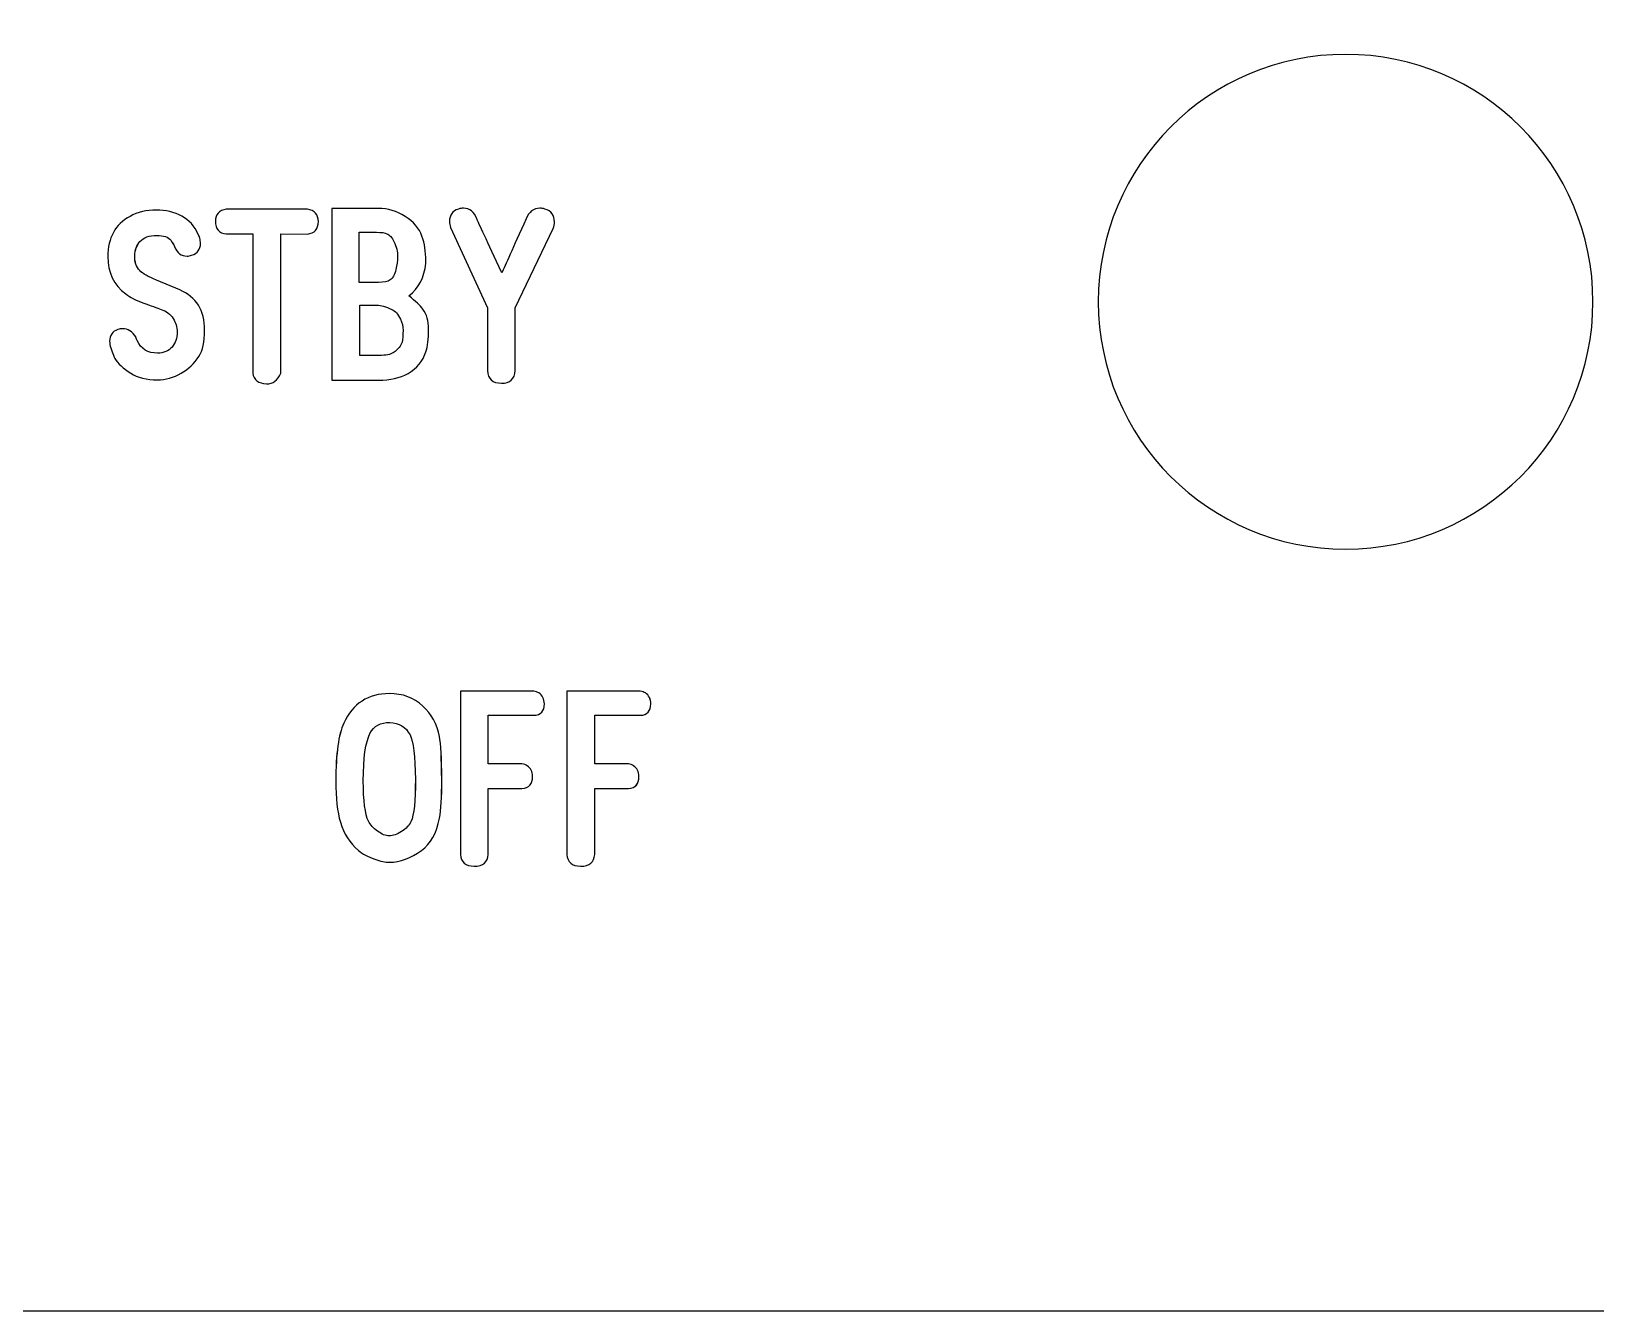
# Model space of a CAD drawing. Header units: millimetres. Extents: x -337 to -166, y 185 to 501.
# Drawn here: x -213.03 to -186.15, y 400.43 to 422.41 of the extents above; entities that cross this region are included whole.
import ezdxf

# ---------------------------------------------------------------- set-up
doc = ezdxf.new("R2010")
doc.units = ezdxf.units.MM
doc.header["$MEASUREMENT"] = 0
doc.layers.add('Layer 1', color=7, linetype='Continuous')

msp = doc.modelspace()

# ---------------------------------------------------------------- linework, layer by layer
at = {"layer": 'Layer 1', "color": 250}
msp.add_open_spline([(-311.1169, 450.5214), (-311.1169, 450.5214), (-166.2022, 448.6773), (-166.2022, 448.6773), (-166.2022, 448.6773), (-166.2022, 448.6773), (-166.2022, 441.2629), (-166.2022, 441.2629), (-166.2022, 441.2629), (-166.2022, 440.7156), (-166.6526, 440.2628), (-167.2023, 440.2628), (-167.2023, 440.2628), (-167.2023, 440.2628), (-170.6737, 440.2628), (-170.6737, 440.2628), (-170.6737, 440.2628), (-170.6737, 440.2628), (-170.6739, 440.2624), (-170.6739, 440.2624), (-170.6739, 440.2624), (-170.7003, 440.2628), (-170.7268, 440.2633), (-170.7533, 440.2633), (-170.7533, 440.2633), (-170.7533, 440.2633), (-170.7731, 440.2635), (-170.7731, 440.2635), (-170.7731, 440.2635), (-174.1442, 440.2612), (-176.8765, 437.5041), (-176.8765, 434.1087), (-176.8765, 434.1087), (-176.8765, 430.7102), (-174.139, 427.9541), (-170.7638, 427.9541), (-170.7638, 427.9541), (-170.7337, 427.9541), (-170.7038, 427.9541), (-170.6737, 427.9549), (-170.6737, 427.9549), (-170.6737, 427.9549), (-170.6737, 427.9541), (-170.6737, 427.9541), (-170.6737, 427.9541), (-170.6737, 427.9541), (-167.2022, 427.9541), (-167.2022, 427.9541), (-167.2022, 427.9541), (-166.654, 427.9541), (-166.2023, 427.4996), (-166.2023, 426.9542), (-166.2023, 426.9542), (-166.2023, 426.9542), (-166.2022, 412.3466), (-166.2022, 412.3466), (-166.2022, 412.3466), (-166.2022, 411.8011), (-166.6543, 411.3465), (-167.2023, 411.3465), (-167.2023, 411.3465), (-167.2023, 411.3465), (-170.6737, 411.3467), (-170.6737, 411.3467), (-170.6737, 411.3467), (-170.6737, 411.3467), (-170.6739, 411.3451), (-170.6739, 411.3451), (-170.6739, 411.3451), (-170.7038, 411.3459), (-170.7336, 411.3465), (-170.7638, 411.3465), (-170.7638, 411.3465), (-174.1391, 411.3467), (-176.8764, 408.59), (-176.8764, 405.1916), (-176.8764, 405.1916), (-176.8764, 405.1916), (-176.8871, 401.4329), (-176.8871, 401.4329), (-176.8871, 401.4329), (-176.8871, 400.8833), (-177.3394, 400.4335), (-177.8871, 400.4335), (-177.8871, 400.4335), (-177.8871, 400.4335), (-299.817, 400.4336), (-299.817, 400.4336), (-299.817, 400.4336), (-300.0898, 400.4336), (-300.33, 400.5321), (-300.5245, 400.7267), (-300.5245, 400.7267), (-300.719, 400.9214), (-300.817, 401.159), (-300.817, 401.4346), (-300.817, 401.4346), (-300.817, 401.4346), (-300.8018, 405.5958), (-300.8018, 405.5958), (-300.8018, 405.5958), (-300.8018, 408.9944), (-303.539, 411.7505), (-306.9143, 411.7505), (-306.9143, 411.7505), (-306.9444, 411.7505), (-306.9744, 411.7497), (-307.0041, 411.7489), (-307.0041, 411.7489), (-307.0041, 411.7489), (-307.0041, 411.7505), (-307.0041, 411.7505), (-307.0041, 411.7505), (-307.0041, 411.7505), (-310.2021, 411.7505), (-310.2021, 411.7505), (-310.2021, 411.7505), (-310.7504, 411.7505), (-311.2021, 412.1997), (-311.2021, 412.7505), (-311.2021, 412.7505), (-311.2021, 412.7505), (-311.2021, 426.9574), (-311.2021, 426.9574), (-311.2021, 426.9574), (-311.2021, 427.508), (-310.7504, 427.9572), (-310.2021, 427.9572), (-310.2021, 427.9572), (-310.2021, 427.9572), (-307.0041, 427.9573), (-307.0041, 427.9573), (-307.0041, 427.9573), (-307.0041, 427.9573), (-307.0043, 427.9593), (-307.0043, 427.9593), (-307.0043, 427.9593), (-306.9756, 427.9587), (-306.9466, 427.9574), (-306.9178, 427.9578), (-306.9178, 427.9578), (-306.9178, 427.9578), (-306.9016, 427.9579), (-306.9016, 427.9579), (-306.9016, 427.9579), (-303.5321, 427.9617), (-300.8018, 430.7181), (-300.8018, 434.1129), (-300.8018, 434.1129), (-300.8018, 437.5117), (-303.539, 440.2676), (-306.9143, 440.2676), (-306.9143, 440.2676), (-306.9444, 440.2678), (-306.9744, 440.2668), (-307.0041, 440.266), (-307.0041, 440.266), (-307.0041, 440.266), (-307.0041, 440.2678), (-307.0041, 440.2678), (-307.0041, 440.2678), (-307.0041, 440.2678), (-310.1021, 440.2678), (-310.1021, 440.2678), (-310.1021, 440.2678), (-310.6511, 440.2678), (-311.1021, 440.7169), (-311.1021, 441.2676), (-311.1021, 441.2676), (-311.1021, 441.2676), (-311.1169, 450.5214), (-311.1169, 450.5214)], degree=3, knots=[0, 0, 0, 0, 0.0227273, 0.0227273, 0.0227273, 0.0227273, 0.0454545, 0.0454545, 0.0454545, 0.0454545, 0.0681818, 0.0681818, 0.0681818, 0.0681818, 0.0909091, 0.0909091, 0.0909091, 0.0909091, 0.1136364, 0.1136364, 0.1136364, 0.1136364, 0.1363636, 0.1363636, 0.1363636, 0.1363636, 0.1590909, 0.1590909, 0.1590909, 0.1590909, 0.1818182, 0.1818182, 0.1818182, 0.1818182, 0.2045455, 0.2045455, 0.2045455, 0.2045455, 0.2272727, 0.2272727, 0.2272727, 0.2272727, 0.25, 0.25, 0.25, 0.25, 0.2727273, 0.2727273, 0.2727273, 0.2727273, 0.2954545, 0.2954545, 0.2954545, 0.2954545, 0.3181818, 0.3181818, 0.3181818, 0.3181818, 0.3409091, 0.3409091, 0.3409091, 0.3409091, 0.3636364, 0.3636364, 0.3636364, 0.3636364, 0.3863636, 0.3863636, 0.3863636, 0.3863636, 0.4090909, 0.4090909, 0.4090909, 0.4090909, 0.4318182, 0.4318182, 0.4318182, 0.4318182, 0.4545455, 0.4545455, 0.4545455, 0.4545455, 0.4772727, 0.4772727, 0.4772727, 0.4772727, 0.5, 0.5, 0.5, 0.5, 0.5227273, 0.5227273, 0.5227273, 0.5227273, 0.5454545, 0.5454545, 0.5454545, 0.5454545, 0.5681818, 0.5681818, 0.5681818, 0.5681818, 0.5909091, 0.5909091, 0.5909091, 0.5909091, 0.6136364, 0.6136364, 0.6136364, 0.6136364, 0.6363636, 0.6363636, 0.6363636, 0.6363636, 0.6590909, 0.6590909, 0.6590909, 0.6590909, 0.6818182, 0.6818182, 0.6818182, 0.6818182, 0.7045455, 0.7045455, 0.7045455, 0.7045455, 0.7272727, 0.7272727, 0.7272727, 0.7272727, 0.75, 0.75, 0.75, 0.75, 0.7727273, 0.7727273, 0.7727273, 0.7727273, 0.7954545, 0.7954545, 0.7954545, 0.7954545, 0.8181818, 0.8181818, 0.8181818, 0.8181818, 0.8409091, 0.8409091, 0.8409091, 0.8409091, 0.8636364, 0.8636364, 0.8636364, 0.8636364, 0.8863636, 0.8863636, 0.8863636, 0.8863636, 0.9090909, 0.9090909, 0.9090909, 0.9090909, 0.9318182, 0.9318182, 0.9318182, 0.9318182, 0.9545455, 0.9545455, 0.9545455, 0.9545455, 1, 1, 1, 1], dxfattribs=at)
at = {"layer": 'Layer 1', "color": 7}
for points, knots in [([(-190.4426, 422.0167), (-188.0954, 422.0167), (-186.1927, 420.1138), (-186.1927, 417.7666), (-186.1927, 417.7666), (-186.1927, 415.4194), (-188.0955, 413.5166), (-190.4427, 413.5166), (-190.4427, 413.5166), (-192.7899, 413.5166), (-194.6927, 415.4194), (-194.6927, 417.7666), (-194.6927, 417.7666), (-194.6927, 420.1138), (-192.7899, 422.0166), (-190.4426, 422.0167)], [0, 0, 0, 0, 0.2, 0.2, 0.2, 0.2, 0.4, 0.4, 0.4, 0.4, 0.6, 0.6, 0.6, 0.6, 1, 1, 1, 1]), ([(-210.1479, 416.8271), (-210.2246, 416.7077), (-210.3264, 416.6112), (-210.4534, 416.5382), (-210.4534, 416.5382), (-210.5839, 416.4628), (-210.719, 416.4247), (-210.8576, 416.4247), (-210.8576, 416.4247), (-211.0496, 416.4249), (-211.2035, 416.4627), (-211.3194, 416.5382), (-211.3194, 416.5382), (-211.45, 416.6229), (-211.5415, 416.7075), (-211.593, 416.7915), (-211.593, 416.7915), (-211.6033, 416.8107), (-211.6267, 416.8713), (-211.6629, 416.9731), (-211.6629, 416.9731), (-211.6757, 417.0101), (-211.6826, 417.0485), (-211.6826, 417.0878), (-211.6826, 417.0878), (-211.6825, 417.1897), (-211.6359, 417.2571), (-211.5427, 417.289), (-211.5427, 417.289), (-211.5138, 417.2988), (-211.4857, 417.3037), (-211.4581, 417.3037), (-211.4581, 417.3037), (-211.3673, 417.3038), (-211.2924, 417.2564), (-211.2336, 417.1614), (-211.2336, 417.1614), (-211.2335, 417.1536), (-211.2256, 417.1325), (-211.2103, 417.1006), (-211.2103, 417.1006), (-211.1422, 416.9553), (-211.025, 416.8829), (-210.86, 416.8829), (-210.86, 416.8829), (-210.7558, 416.8831), (-210.6723, 416.9185), (-210.6104, 416.989), (-210.6104, 416.989), (-210.5515, 417.0547), (-210.5221, 417.1411), (-210.5221, 417.2479), (-210.5221, 417.2479), (-210.522, 417.3314), (-210.5448, 417.4079), (-210.5901, 417.4779), (-210.5901, 417.4779), (-210.6404, 417.5534), (-210.7104, 417.6061), (-210.7987, 417.6361), (-210.7987, 417.6361), (-210.8679, 417.6625), (-210.9723, 417.6999), (-211.1115, 417.749), (-211.1115, 417.749), (-211.2299, 417.7901), (-211.328, 417.8404), (-211.4059, 417.8999), (-211.4059, 417.8999), (-211.6108, 418.0559), (-211.7132, 418.2697), (-211.7132, 418.5414), (-211.7132, 418.5414), (-211.7132, 418.8655), (-211.5863, 419.0959), (-211.3323, 419.2333), (-211.3323, 419.2333), (-211.2004, 419.3052), (-211.0496, 419.3413), (-210.8797, 419.3413), (-210.8797, 419.3413), (-210.7165, 419.3413), (-210.5705, 419.3057), (-210.4411, 419.2352), (-210.4411, 419.2352), (-210.3166, 419.1659), (-210.224, 419.0659), (-210.1645, 418.9352), (-210.1645, 418.9352), (-210.1645, 418.9352), (-210.1411, 418.8814), (-210.1411, 418.8814), (-210.1411, 418.8814), (-210.1398, 418.879), (-210.1393, 418.8763), (-210.1393, 418.8739), (-210.1393, 418.8739), (-210.1411, 418.879), (-210.1424, 418.8813), (-210.1424, 418.8813), (-210.1424, 418.8813), (-210.1423, 418.8802), (-210.1399, 418.8714), (-210.1338, 418.8561), (-210.1338, 418.8561), (-210.1252, 418.8286), (-210.1209, 418.7997), (-210.1209, 418.7696), (-210.1209, 418.7696), (-210.1209, 418.6649), (-210.1718, 418.596), (-210.2736, 418.5648), (-210.2736, 418.5648), (-210.3012, 418.5557), (-210.3276, 418.5506), (-210.3528, 418.5506), (-210.3528, 418.5506), (-210.4496, 418.5508), (-210.5227, 418.6059), (-210.5705, 418.7156), (-210.5705, 418.7156), (-210.5729, 418.7305), (-210.5932, 418.7666), (-210.6312, 418.8254), (-210.6312, 418.8254), (-210.6759, 418.8796), (-210.7558, 418.9064), (-210.8723, 418.9064), (-210.8723, 418.9064), (-211.0028, 418.9066), (-211.0992, 418.8708), (-211.1618, 418.8003), (-211.1618, 418.8003), (-211.2152, 418.7385), (-211.2452, 418.6574), (-211.2514, 418.558), (-211.2514, 418.558), (-211.2574, 418.4501), (-211.2287, 418.3642), (-211.1649, 418.301), (-211.1649, 418.301), (-211.1146, 418.2507), (-211.0195, 418.1961), (-210.8797, 418.1372), (-210.8797, 418.1372), (-210.8797, 418.1372), (-210.4785, 417.9687), (-210.4785, 417.9687), (-210.4785, 417.9687), (-210.1932, 417.8485), (-210.051, 417.6177), (-210.051, 417.2767), (-210.051, 417.2767), (-210.0509, 417.0787), (-210.0835, 416.9289), (-210.1479, 416.8271)], [0, 0, 0, 0, 0.025, 0.025, 0.025, 0.025, 0.05, 0.05, 0.05, 0.05, 0.075, 0.075, 0.075, 0.075, 0.1, 0.1, 0.1, 0.1, 0.125, 0.125, 0.125, 0.125, 0.15, 0.15, 0.15, 0.15, 0.175, 0.175, 0.175, 0.175, 0.2, 0.2, 0.2, 0.2, 0.225, 0.225, 0.225, 0.225, 0.25, 0.25, 0.25, 0.25, 0.275, 0.275, 0.275, 0.275, 0.3, 0.3, 0.3, 0.3, 0.325, 0.325, 0.325, 0.325, 0.35, 0.35, 0.35, 0.35, 0.375, 0.375, 0.375, 0.375, 0.4, 0.4, 0.4, 0.4, 0.425, 0.425, 0.425, 0.425, 0.45, 0.45, 0.45, 0.45, 0.475, 0.475, 0.475, 0.475, 0.5, 0.5, 0.5, 0.5, 0.525, 0.525, 0.525, 0.525, 0.55, 0.55, 0.55, 0.55, 0.575, 0.575, 0.575, 0.575, 0.6, 0.6, 0.6, 0.6, 0.625, 0.625, 0.625, 0.625, 0.65, 0.65, 0.65, 0.65, 0.675, 0.675, 0.675, 0.675, 0.7, 0.7, 0.7, 0.7, 0.725, 0.725, 0.725, 0.725, 0.75, 0.75, 0.75, 0.75, 0.775, 0.775, 0.775, 0.775, 0.8, 0.8, 0.8, 0.8, 0.825, 0.825, 0.825, 0.825, 0.85, 0.85, 0.85, 0.85, 0.875, 0.875, 0.875, 0.875, 0.9, 0.9, 0.9, 0.9, 0.925, 0.925, 0.925, 0.925, 0.95, 0.95, 0.95, 0.95, 1, 1, 1, 1]), ([(-210.1479, 416.8271), (-210.2246, 416.7077), (-210.3264, 416.6112), (-210.4534, 416.5382), (-210.4534, 416.5382), (-210.5839, 416.4628), (-210.719, 416.4247), (-210.8576, 416.4247), (-210.8576, 416.4247), (-211.0496, 416.4249), (-211.2035, 416.4627), (-211.3194, 416.5382), (-211.3194, 416.5382), (-211.45, 416.6229), (-211.5415, 416.7075), (-211.593, 416.7915), (-211.593, 416.7915), (-211.6033, 416.8107), (-211.6267, 416.8713), (-211.6629, 416.9731), (-211.6629, 416.9731), (-211.6757, 417.0101), (-211.6826, 417.0485), (-211.6826, 417.0878), (-211.6826, 417.0878), (-211.6826, 417.1897), (-211.6359, 417.2571), (-211.5427, 417.289), (-211.5427, 417.289), (-211.5138, 417.2988), (-211.4857, 417.3037), (-211.4581, 417.3037), (-211.4581, 417.3037), (-211.3673, 417.3038), (-211.2924, 417.2564), (-211.2336, 417.1614), (-211.2336, 417.1614), (-211.2336, 417.1614), (-211.2256, 417.1325), (-211.2103, 417.1006), (-211.2103, 417.1006), (-211.1422, 416.9553), (-211.025, 416.8829), (-210.86, 416.8829), (-210.86, 416.8829), (-210.7558, 416.8831), (-210.6723, 416.9185), (-210.6104, 416.989), (-210.6104, 416.989), (-210.5515, 417.0547), (-210.5221, 417.1411), (-210.5221, 417.2479), (-210.5221, 417.2479), (-210.5221, 417.3314), (-210.5448, 417.4079), (-210.5901, 417.4779), (-210.5901, 417.4779), (-210.6404, 417.5534), (-210.7104, 417.6061), (-210.7987, 417.6361), (-210.7987, 417.6361), (-210.8679, 417.6625), (-210.9723, 417.6999), (-211.1115, 417.749), (-211.1115, 417.749), (-211.2299, 417.7901), (-211.328, 417.8404), (-211.4059, 417.8999), (-211.4059, 417.8999), (-211.6108, 418.0559), (-211.7132, 418.2697), (-211.7132, 418.5414), (-211.7132, 418.5414), (-211.7132, 418.8655), (-211.5863, 419.0959), (-211.3323, 419.2333), (-211.3323, 419.2333), (-211.2004, 419.3052), (-211.0496, 419.3413), (-210.8797, 419.3413), (-210.8797, 419.3413), (-210.7165, 419.3413), (-210.5705, 419.3057), (-210.4411, 419.2352), (-210.4411, 419.2352), (-210.3166, 419.1659), (-210.224, 419.0659), (-210.1645, 418.9352), (-210.1645, 418.9352), (-210.1645, 418.9352), (-210.1411, 418.8814), (-210.1411, 418.8814), (-210.1411, 418.8814), (-210.1411, 418.8814), (-210.1393, 418.8739), (-210.1393, 418.8739), (-210.1393, 418.8739), (-210.1393, 418.8739), (-210.1424, 418.8813), (-210.1424, 418.8813), (-210.1424, 418.8813), (-210.1424, 418.8813), (-210.1338, 418.8561), (-210.1338, 418.8561), (-210.1338, 418.8561), (-210.1252, 418.8286), (-210.1209, 418.7997), (-210.1209, 418.7696), (-210.1209, 418.7696), (-210.1209, 418.6649), (-210.1718, 418.596), (-210.2736, 418.5648), (-210.2736, 418.5648), (-210.3012, 418.5557), (-210.3528, 418.5506), (-210.3528, 418.5506), (-210.3528, 418.5506), (-210.4496, 418.5508), (-210.5227, 418.6059), (-210.5705, 418.7156), (-210.5705, 418.7156), (-210.5705, 418.7156), (-210.5932, 418.7666), (-210.6312, 418.8254), (-210.6312, 418.8254), (-210.6759, 418.8796), (-210.7558, 418.9064), (-210.8723, 418.9064), (-210.8723, 418.9064), (-211.0028, 418.9066), (-211.0992, 418.8708), (-211.1618, 418.8003), (-211.1618, 418.8003), (-211.2152, 418.7385), (-211.2514, 418.6574), (-211.2514, 418.558), (-211.2514, 418.558), (-211.2514, 418.4501), (-211.2287, 418.3642), (-211.1649, 418.301), (-211.1649, 418.301), (-211.1146, 418.2507), (-211.0195, 418.1961), (-210.8797, 418.1372), (-210.8797, 418.1372), (-210.8797, 418.1372), (-210.4785, 417.9687), (-210.4785, 417.9687), (-210.4785, 417.9687), (-210.1932, 417.8485), (-210.051, 417.6177), (-210.051, 417.2767), (-210.051, 417.2767), (-210.051, 417.0787), (-210.0835, 416.9289), (-210.1479, 416.8271)], [0, 0, 0, 0, 0.025, 0.025, 0.025, 0.025, 0.05, 0.05, 0.05, 0.05, 0.075, 0.075, 0.075, 0.075, 0.1, 0.1, 0.1, 0.1, 0.125, 0.125, 0.125, 0.125, 0.15, 0.15, 0.15, 0.15, 0.175, 0.175, 0.175, 0.175, 0.2, 0.2, 0.2, 0.2, 0.225, 0.225, 0.225, 0.225, 0.25, 0.25, 0.25, 0.25, 0.275, 0.275, 0.275, 0.275, 0.3, 0.3, 0.3, 0.3, 0.325, 0.325, 0.325, 0.325, 0.35, 0.35, 0.35, 0.35, 0.375, 0.375, 0.375, 0.375, 0.4, 0.4, 0.4, 0.4, 0.425, 0.425, 0.425, 0.425, 0.45, 0.45, 0.45, 0.45, 0.475, 0.475, 0.475, 0.475, 0.5, 0.5, 0.5, 0.5, 0.525, 0.525, 0.525, 0.525, 0.55, 0.55, 0.55, 0.55, 0.575, 0.575, 0.575, 0.575, 0.6, 0.6, 0.6, 0.6, 0.625, 0.625, 0.625, 0.625, 0.65, 0.65, 0.65, 0.65, 0.675, 0.675, 0.675, 0.675, 0.7, 0.7, 0.7, 0.7, 0.725, 0.725, 0.725, 0.725, 0.75, 0.75, 0.75, 0.75, 0.775, 0.775, 0.775, 0.775, 0.8, 0.8, 0.8, 0.8, 0.825, 0.825, 0.825, 0.825, 0.85, 0.85, 0.85, 0.85, 0.875, 0.875, 0.875, 0.875, 0.9, 0.9, 0.9, 0.9, 0.925, 0.925, 0.925, 0.925, 0.95, 0.95, 0.95, 0.95, 1, 1, 1, 1]), ([(-208.7432, 418.9304), (-208.7432, 418.9304), (-208.7432, 416.5402), (-208.7432, 416.5402), (-208.7432, 416.5402), (-208.7934, 416.4156), (-208.8745, 416.3542), (-208.9855, 416.3566), (-208.9855, 416.3566), (-209.1283, 416.3616), (-209.2076, 416.4223), (-209.2229, 416.54), (-209.2229, 416.54), (-209.2229, 416.54), (-209.2229, 418.9304), (-209.2229, 418.9304), (-209.2229, 418.9304), (-209.2229, 418.9304), (-209.6792, 418.9304), (-209.6792, 418.9304), (-209.6792, 418.9304), (-209.8024, 418.9433), (-209.8645, 419.0174), (-209.8645, 419.1511), (-209.8645, 419.1511), (-209.8644, 419.2683), (-209.8025, 419.3364), (-209.6792, 419.3542), (-209.6792, 419.3542), (-209.6792, 419.3542), (-208.285, 419.3542), (-208.285, 419.3542), (-208.285, 419.3542), (-208.1592, 419.3389), (-208.0961, 419.2683), (-208.0961, 419.1438), (-208.0961, 419.1438), (-208.096, 419.0137), (-208.1593, 418.9426), (-208.2851, 418.9303), (-208.2851, 418.9303), (-208.2851, 418.9303), (-208.7432, 418.9304), (-208.7432, 418.9304)], [0, 0, 0, 0, 0.0833333, 0.0833333, 0.0833333, 0.0833333, 0.1666667, 0.1666667, 0.1666667, 0.1666667, 0.25, 0.25, 0.25, 0.25, 0.3333333, 0.3333333, 0.3333333, 0.3333333, 0.4166667, 0.4166667, 0.4166667, 0.4166667, 0.5, 0.5, 0.5, 0.5, 0.5833333, 0.5833333, 0.5833333, 0.5833333, 0.6666667, 0.6666667, 0.6666667, 0.6666667, 0.75, 0.75, 0.75, 0.75, 0.8333333, 0.8333333, 0.8333333, 0.8333333, 1, 1, 1, 1]), ([(-208.7432, 418.9304), (-208.7432, 418.9304), (-208.7432, 416.5402), (-208.7432, 416.5402), (-208.7432, 416.5402), (-208.7934, 416.4156), (-208.8745, 416.3542), (-208.9855, 416.3566), (-208.9855, 416.3566), (-209.1283, 416.3616), (-209.2076, 416.4223), (-209.2229, 416.54), (-209.2229, 416.54), (-209.2229, 416.54), (-209.2229, 418.9304), (-209.2229, 418.9304), (-209.2229, 418.9304), (-209.2229, 418.9304), (-209.6792, 418.9304), (-209.6792, 418.9304), (-209.6792, 418.9304), (-209.8024, 418.9433), (-209.8645, 419.0174), (-209.8645, 419.1511), (-209.8645, 419.1511), (-209.8645, 419.2683), (-209.8025, 419.3364), (-209.6792, 419.3542), (-209.6792, 419.3542), (-209.6792, 419.3542), (-208.285, 419.3542), (-208.285, 419.3542), (-208.285, 419.3542), (-208.1592, 419.3389), (-208.0961, 419.2683), (-208.0961, 419.1438), (-208.0961, 419.1438), (-208.0961, 419.0137), (-208.1593, 418.9426), (-208.2851, 418.9303), (-208.2851, 418.9303), (-208.2851, 418.9303), (-208.7432, 418.9304), (-208.7432, 418.9304)], [0, 0, 0, 0, 0.0833333, 0.0833333, 0.0833333, 0.0833333, 0.1666667, 0.1666667, 0.1666667, 0.1666667, 0.25, 0.25, 0.25, 0.25, 0.3333333, 0.3333333, 0.3333333, 0.3333333, 0.4166667, 0.4166667, 0.4166667, 0.4166667, 0.5, 0.5, 0.5, 0.5, 0.5833333, 0.5833333, 0.5833333, 0.5833333, 0.6666667, 0.6666667, 0.6666667, 0.6666667, 0.75, 0.75, 0.75, 0.75, 0.8333333, 0.8333333, 0.8333333, 0.8333333, 1, 1, 1, 1]), ([(-206.2469, 416.9045), (-206.3008, 416.7438), (-206.4033, 416.621), (-206.5542, 416.5357), (-206.5542, 416.5357), (-206.6946, 416.4566), (-206.8639, 416.4174), (-207.0626, 416.4174), (-207.0626, 416.4174), (-207.0626, 416.4174), (-207.8643, 416.4176), (-207.8643, 416.4176), (-207.8643, 416.4176), (-207.8643, 416.4176), (-207.8643, 419.3701), (-207.8643, 419.3701), (-207.8643, 419.3701), (-207.8643, 419.3701), (-207.0626, 419.3701), (-207.0626, 419.3701), (-207.0626, 419.3701), (-206.9031, 419.3701), (-206.7511, 419.3241), (-206.6057, 419.2327), (-206.6057, 419.2327), (-206.4596, 419.1407), (-206.3634, 419.0285), (-206.315, 418.8954), (-206.315, 418.8954), (-206.2707, 418.7684), (-206.2487, 418.6273), (-206.2487, 418.4715), (-206.2487, 418.4715), (-206.2487, 418.4537), (-206.2493, 418.4378), (-206.2505, 418.4249), (-206.2505, 418.4249), (-206.2732, 418.1852), (-206.3689, 417.9986), (-206.5382, 417.8661), (-206.5382, 417.8661), (-206.4228, 417.7772), (-206.3438, 417.7024), (-206.3008, 417.641), (-206.3008, 417.641), (-206.234, 417.5479), (-206.2003, 417.4337), (-206.2003, 417.3), (-206.2003, 417.3), (-206.2003, 417.1272), (-206.2156, 416.9952), (-206.2469, 416.9045)], [0, 0, 0, 0, 0.0714286, 0.0714286, 0.0714286, 0.0714286, 0.1428571, 0.1428571, 0.1428571, 0.1428571, 0.2142857, 0.2142857, 0.2142857, 0.2142857, 0.2857143, 0.2857143, 0.2857143, 0.2857143, 0.3571429, 0.3571429, 0.3571429, 0.3571429, 0.4285714, 0.4285714, 0.4285714, 0.4285714, 0.5, 0.5, 0.5, 0.5, 0.5714286, 0.5714286, 0.5714286, 0.5714286, 0.6428571, 0.6428571, 0.6428571, 0.6428571, 0.7142857, 0.7142857, 0.7142857, 0.7142857, 0.7857143, 0.7857143, 0.7857143, 0.7857143, 0.8571429, 0.8571429, 0.8571429, 0.8571429, 1, 1, 1, 1]), ([(-206.2469, 416.9045), (-206.3008, 416.7438), (-206.4033, 416.621), (-206.5542, 416.5357), (-206.5542, 416.5357), (-206.6946, 416.4566), (-206.8639, 416.4174), (-207.0626, 416.4174), (-207.0626, 416.4174), (-207.0626, 416.4174), (-207.8643, 416.4176), (-207.8643, 416.4176), (-207.8643, 416.4176), (-207.8643, 416.4176), (-207.8643, 419.3701), (-207.8643, 419.3701), (-207.8643, 419.3701), (-207.8643, 419.3701), (-207.0626, 419.3701), (-207.0626, 419.3701), (-207.0626, 419.3701), (-206.9031, 419.3701), (-206.7511, 419.3241), (-206.6057, 419.2327), (-206.6057, 419.2327), (-206.4596, 419.1407), (-206.3634, 419.0285), (-206.315, 418.8954), (-206.315, 418.8954), (-206.2707, 418.7684), (-206.2487, 418.6273), (-206.2487, 418.4715), (-206.2487, 418.4715), (-206.2487, 418.4715), (-206.2505, 418.4249), (-206.2505, 418.4249), (-206.2505, 418.4249), (-206.2732, 418.1852), (-206.3689, 417.9986), (-206.5382, 417.8661), (-206.5382, 417.8661), (-206.4228, 417.7772), (-206.3438, 417.7024), (-206.3008, 417.641), (-206.3008, 417.641), (-206.234, 417.5479), (-206.2003, 417.4337), (-206.2003, 417.3), (-206.2003, 417.3), (-206.2003, 417.1272), (-206.2156, 416.9952), (-206.2469, 416.9045)], [0, 0, 0, 0, 0.0714286, 0.0714286, 0.0714286, 0.0714286, 0.1428571, 0.1428571, 0.1428571, 0.1428571, 0.2142857, 0.2142857, 0.2142857, 0.2142857, 0.2857143, 0.2857143, 0.2857143, 0.2857143, 0.3571429, 0.3571429, 0.3571429, 0.3571429, 0.4285714, 0.4285714, 0.4285714, 0.4285714, 0.5, 0.5, 0.5, 0.5, 0.5714286, 0.5714286, 0.5714286, 0.5714286, 0.6428571, 0.6428571, 0.6428571, 0.6428571, 0.7142857, 0.7142857, 0.7142857, 0.7142857, 0.7857143, 0.7857143, 0.7857143, 0.7857143, 0.8571429, 0.8571429, 0.8571429, 0.8571429, 1, 1, 1, 1]), ([(-204.7116, 417.6631), (-204.7116, 417.6631), (-204.7116, 416.586), (-204.7116, 416.586), (-204.7116, 416.586), (-204.7239, 416.4402), (-204.8024, 416.3671), (-204.949, 416.3671), (-204.949, 416.3671), (-205.101, 416.3683), (-205.1814, 416.4413), (-205.1913, 416.586), (-205.1913, 416.586), (-205.1913, 416.586), (-205.1912, 417.6631), (-205.1912, 417.6631), (-205.1912, 417.6631), (-205.1912, 417.6631), (-205.826, 419.0433), (-205.826, 419.0433), (-205.826, 419.0433), (-205.8364, 419.0764), (-205.842, 419.1107), (-205.842, 419.1456), (-205.842, 419.1456), (-205.842, 419.2562), (-205.7911, 419.3272), (-205.6893, 419.3597), (-205.6893, 419.3597), (-205.6585, 419.3689), (-205.6292, 419.3738), (-205.6016, 419.3738), (-205.6016, 419.3738), (-205.4948, 419.3739), (-205.4188, 419.3118), (-205.3734, 419.1885), (-205.3734, 419.1885), (-205.3433, 419.1213), (-205.1998, 418.8126), (-204.9428, 418.2611), (-204.9428, 418.2611), (-204.8889, 418.3827), (-204.7502, 418.6911), (-204.5264, 419.1885), (-204.5264, 419.1885), (-204.4772, 419.312), (-204.3988, 419.3738), (-204.2908, 419.3738), (-204.2908, 419.3738), (-204.2631, 419.3739), (-204.2338, 419.3689), (-204.2031, 419.3597), (-204.2031, 419.3597), (-204.0938, 419.3261), (-204.0394, 419.2523), (-204.0394, 419.1383), (-204.0394, 419.1383), (-204.0394, 419.099), (-204.0461, 419.0604), (-204.0596, 419.0229), (-204.0596, 419.0229), (-204.0596, 419.0229), (-204.7116, 417.6631), (-204.7116, 417.6631)], [0, 0, 0, 0, 0.0588235, 0.0588235, 0.0588235, 0.0588235, 0.1176471, 0.1176471, 0.1176471, 0.1176471, 0.1764706, 0.1764706, 0.1764706, 0.1764706, 0.2352941, 0.2352941, 0.2352941, 0.2352941, 0.2941176, 0.2941176, 0.2941176, 0.2941176, 0.3529412, 0.3529412, 0.3529412, 0.3529412, 0.4117647, 0.4117647, 0.4117647, 0.4117647, 0.4705882, 0.4705882, 0.4705882, 0.4705882, 0.5294118, 0.5294118, 0.5294118, 0.5294118, 0.5882353, 0.5882353, 0.5882353, 0.5882353, 0.6470588, 0.6470588, 0.6470588, 0.6470588, 0.7058824, 0.7058824, 0.7058824, 0.7058824, 0.7647059, 0.7647059, 0.7647059, 0.7647059, 0.8235294, 0.8235294, 0.8235294, 0.8235294, 0.8823529, 0.8823529, 0.8823529, 0.8823529, 1, 1, 1, 1]), ([(-204.7116, 417.6631), (-204.7116, 417.6631), (-204.7116, 416.586), (-204.7116, 416.586), (-204.7116, 416.586), (-204.7239, 416.4402), (-204.8024, 416.3671), (-204.949, 416.3671), (-204.949, 416.3671), (-205.101, 416.3683), (-205.1814, 416.4413), (-205.1913, 416.586), (-205.1913, 416.586), (-205.1913, 416.586), (-205.1912, 417.6631), (-205.1912, 417.6631), (-205.1912, 417.6631), (-205.1912, 417.6631), (-205.826, 419.0433), (-205.826, 419.0433), (-205.826, 419.0433), (-205.8364, 419.0764), (-205.842, 419.1107), (-205.842, 419.1456), (-205.842, 419.1456), (-205.842, 419.2562), (-205.7911, 419.3272), (-205.6893, 419.3597), (-205.6893, 419.3597), (-205.6585, 419.3689), (-205.6292, 419.3738), (-205.6016, 419.3738), (-205.6016, 419.3738), (-205.4948, 419.3739), (-205.4188, 419.3118), (-205.3734, 419.1885), (-205.3734, 419.1885), (-205.3433, 419.1213), (-205.1998, 418.8126), (-204.9428, 418.2611), (-204.9428, 418.2611), (-204.8889, 418.3827), (-204.7502, 418.6911), (-204.5264, 419.1885), (-204.5264, 419.1885), (-204.4772, 419.312), (-204.3988, 419.3738), (-204.2908, 419.3738), (-204.2908, 419.3738), (-204.2631, 419.3739), (-204.2338, 419.3689), (-204.2031, 419.3597), (-204.2031, 419.3597), (-204.0938, 419.3261), (-204.0394, 419.2523), (-204.0394, 419.1383), (-204.0394, 419.1383), (-204.0394, 419.099), (-204.0461, 419.0604), (-204.0596, 419.0229), (-204.0596, 419.0229), (-204.0596, 419.0229), (-204.7116, 417.6631), (-204.7116, 417.6631)], [0, 0, 0, 0, 0.0588235, 0.0588235, 0.0588235, 0.0588235, 0.1176471, 0.1176471, 0.1176471, 0.1176471, 0.1764706, 0.1764706, 0.1764706, 0.1764706, 0.2352941, 0.2352941, 0.2352941, 0.2352941, 0.2941176, 0.2941176, 0.2941176, 0.2941176, 0.3529412, 0.3529412, 0.3529412, 0.3529412, 0.4117647, 0.4117647, 0.4117647, 0.4117647, 0.4705882, 0.4705882, 0.4705882, 0.4705882, 0.5294118, 0.5294118, 0.5294118, 0.5294118, 0.5882353, 0.5882353, 0.5882353, 0.5882353, 0.6470588, 0.6470588, 0.6470588, 0.6470588, 0.7058824, 0.7058824, 0.7058824, 0.7058824, 0.7647059, 0.7647059, 0.7647059, 0.7647059, 0.8235294, 0.8235294, 0.8235294, 0.8235294, 0.8823529, 0.8823529, 0.8823529, 0.8823529, 1, 1, 1, 1]), ([(-206.7971, 418.8004), (-206.8289, 418.869), (-206.8694, 418.9138), (-206.9173, 418.9352), (-206.9173, 418.9352), (-206.954, 418.9518), (-207.0142, 418.9604), (-207.097, 418.9604), (-207.097, 418.9604), (-207.097, 418.9604), (-207.3968, 418.9605), (-207.3968, 418.9605), (-207.3968, 418.9605), (-207.3968, 418.9605), (-207.3968, 418.0981), (-207.3968, 418.0981), (-207.3968, 418.0981), (-207.3968, 418.0981), (-207.0645, 418.0981), (-207.0645, 418.0981), (-207.0645, 418.0981), (-206.9675, 418.0981), (-206.8989, 418.1121), (-206.859, 418.1409), (-206.859, 418.1409), (-206.8185, 418.1698), (-206.7866, 418.2299), (-206.7627, 418.3206), (-206.7627, 418.3206), (-206.7437, 418.3936), (-206.7339, 418.4666), (-206.7339, 418.5402), (-206.7339, 418.5402), (-206.7339, 418.6262), (-206.7547, 418.7132), (-206.7971, 418.8004)], [0, 0, 0, 0, 0.1, 0.1, 0.1, 0.1, 0.2, 0.2, 0.2, 0.2, 0.3, 0.3, 0.3, 0.3, 0.4, 0.4, 0.4, 0.4, 0.5, 0.5, 0.5, 0.5, 0.6, 0.6, 0.6, 0.6, 0.7, 0.7, 0.7, 0.7, 0.8, 0.8, 0.8, 0.8, 1, 1, 1, 1]), ([(-206.7971, 418.8004), (-206.8289, 418.869), (-206.8694, 418.9138), (-206.9173, 418.9352), (-206.9173, 418.9352), (-206.954, 418.9518), (-207.0142, 418.9604), (-207.097, 418.9604), (-207.097, 418.9604), (-207.097, 418.9604), (-207.3968, 418.9605), (-207.3968, 418.9605), (-207.3968, 418.9605), (-207.3968, 418.9605), (-207.3968, 418.0981), (-207.3968, 418.0981), (-207.3968, 418.0981), (-207.3968, 418.0981), (-207.0645, 418.0981), (-207.0645, 418.0981), (-207.0645, 418.0981), (-206.9675, 418.0981), (-206.8989, 418.1121), (-206.859, 418.1409), (-206.859, 418.1409), (-206.8185, 418.1698), (-206.7866, 418.2299), (-206.7627, 418.3206), (-206.7627, 418.3206), (-206.7437, 418.3936), (-206.7339, 418.4666), (-206.7339, 418.5402), (-206.7339, 418.5402), (-206.7339, 418.6262), (-206.7547, 418.7132), (-206.7971, 418.8004)], [0, 0, 0, 0, 0.1, 0.1, 0.1, 0.1, 0.2, 0.2, 0.2, 0.2, 0.3, 0.3, 0.3, 0.3, 0.4, 0.4, 0.4, 0.4, 0.5, 0.5, 0.5, 0.5, 0.6, 0.6, 0.6, 0.6, 0.7, 0.7, 0.7, 0.7, 0.8, 0.8, 0.8, 0.8, 1, 1, 1, 1]), ([(-206.6836, 417.4669), (-206.7246, 417.5534), (-206.7744, 417.6091), (-206.8326, 417.6343), (-206.8326, 417.6343), (-206.9405, 417.6834), (-207.0246, 417.7079), (-207.0847, 417.7079), (-207.0847, 417.7079), (-207.0847, 417.7079), (-207.3846, 417.708), (-207.3846, 417.708), (-207.3846, 417.708), (-207.3846, 417.708), (-207.3846, 416.845), (-207.3846, 416.845), (-207.3846, 416.845), (-207.3846, 416.845), (-207.0522, 416.845), (-207.0522, 416.845), (-207.0522, 416.845), (-206.9351, 416.845), (-206.8535, 416.8602), (-206.8075, 416.8915), (-206.8075, 416.8915), (-206.7252, 416.948), (-206.6756, 417.008), (-206.6584, 417.0712), (-206.6584, 417.0712), (-206.6467, 417.1184), (-206.6406, 417.1865), (-206.6406, 417.2767), (-206.6406, 417.2767), (-206.6406, 417.3437), (-206.6548, 417.4073), (-206.6836, 417.4669)], [0, 0, 0, 0, 0.1, 0.1, 0.1, 0.1, 0.2, 0.2, 0.2, 0.2, 0.3, 0.3, 0.3, 0.3, 0.4, 0.4, 0.4, 0.4, 0.5, 0.5, 0.5, 0.5, 0.6, 0.6, 0.6, 0.6, 0.7, 0.7, 0.7, 0.7, 0.8, 0.8, 0.8, 0.8, 1, 1, 1, 1]), ([(-206.6836, 417.4669), (-206.7246, 417.5534), (-206.7744, 417.6091), (-206.8326, 417.6343), (-206.8326, 417.6343), (-206.9405, 417.6834), (-207.0246, 417.7079), (-207.0847, 417.7079), (-207.0847, 417.7079), (-207.0847, 417.7079), (-207.3846, 417.708), (-207.3846, 417.708), (-207.3846, 417.708), (-207.3846, 417.708), (-207.3846, 416.845), (-207.3846, 416.845), (-207.3846, 416.845), (-207.3846, 416.845), (-207.0522, 416.845), (-207.0522, 416.845), (-207.0522, 416.845), (-206.9351, 416.845), (-206.8535, 416.8602), (-206.8075, 416.8915), (-206.8075, 416.8915), (-206.7252, 416.948), (-206.6756, 417.008), (-206.6584, 417.0712), (-206.6584, 417.0712), (-206.6467, 417.1184), (-206.6406, 417.1865), (-206.6406, 417.2767), (-206.6406, 417.2767), (-206.6406, 417.3437), (-206.6548, 417.4073), (-206.6836, 417.4669)], [0, 0, 0, 0, 0.1, 0.1, 0.1, 0.1, 0.2, 0.2, 0.2, 0.2, 0.3, 0.3, 0.3, 0.3, 0.4, 0.4, 0.4, 0.4, 0.5, 0.5, 0.5, 0.5, 0.6, 0.6, 0.6, 0.6, 0.7, 0.7, 0.7, 0.7, 0.8, 0.8, 0.8, 0.8, 1, 1, 1, 1]), ([(-205.1759, 410.6629), (-205.1759, 410.6629), (-205.1759, 409.8274), (-205.1759, 409.8274), (-205.1759, 409.8274), (-205.1759, 409.8274), (-204.597, 409.8274), (-204.597, 409.8274), (-204.597, 409.8274), (-204.5626, 409.8213), (-204.5326, 409.8108), (-204.5074, 409.7949), (-204.5074, 409.7949), (-204.4473, 409.757), (-204.4166, 409.6955), (-204.416, 409.6121), (-204.416, 409.6121), (-204.4147, 409.4804), (-204.4749, 409.4109), (-204.597, 409.4036), (-204.597, 409.4036), (-204.597, 409.4036), (-205.1759, 409.4038), (-205.1759, 409.4038), (-205.1759, 409.4038), (-205.1759, 409.4038), (-205.1759, 408.2715), (-205.1759, 408.2715), (-205.1759, 408.2715), (-205.1846, 408.1358), (-205.2655, 408.0689), (-205.4201, 408.0701), (-205.4201, 408.0701), (-205.5667, 408.0715), (-205.6446, 408.1382), (-205.6556, 408.2713), (-205.6556, 408.2713), (-205.6556, 408.2713), (-205.6556, 411.0744), (-205.6556, 411.0744), (-205.6556, 411.0744), (-205.6556, 411.0744), (-204.3939, 411.0744), (-204.3939, 411.0744), (-204.3939, 411.0744), (-204.3596, 411.0709), (-204.3295, 411.0615), (-204.3044, 411.0455), (-204.3044, 411.0455), (-204.2443, 411.0076), (-204.2136, 410.9449), (-204.2124, 410.8585), (-204.2124, 410.8585), (-204.2123, 410.7315), (-204.2731, 410.6665), (-204.3939, 410.6628), (-204.3939, 410.6628), (-204.3939, 410.6628), (-205.1759, 410.6629), (-205.1759, 410.6629)], [0, 0, 0, 0, 0.0625, 0.0625, 0.0625, 0.0625, 0.125, 0.125, 0.125, 0.125, 0.1875, 0.1875, 0.1875, 0.1875, 0.25, 0.25, 0.25, 0.25, 0.3125, 0.3125, 0.3125, 0.3125, 0.375, 0.375, 0.375, 0.375, 0.4375, 0.4375, 0.4375, 0.4375, 0.5, 0.5, 0.5, 0.5, 0.5625, 0.5625, 0.5625, 0.5625, 0.625, 0.625, 0.625, 0.625, 0.6875, 0.6875, 0.6875, 0.6875, 0.75, 0.75, 0.75, 0.75, 0.8125, 0.8125, 0.8125, 0.8125, 0.875, 0.875, 0.875, 0.875, 1, 1, 1, 1]), ([(-205.1759, 410.6629), (-205.1759, 410.6629), (-205.1759, 409.8274), (-205.1759, 409.8274), (-205.1759, 409.8274), (-205.1759, 409.8274), (-204.597, 409.8274), (-204.597, 409.8274), (-204.597, 409.8274), (-204.5626, 409.8213), (-204.5326, 409.8108), (-204.5074, 409.7949), (-204.5074, 409.7949), (-204.4473, 409.757), (-204.416, 409.6955), (-204.416, 409.6121), (-204.416, 409.6121), (-204.416, 409.4804), (-204.4749, 409.4109), (-204.597, 409.4036), (-204.597, 409.4036), (-204.597, 409.4036), (-205.1759, 409.4038), (-205.1759, 409.4038), (-205.1759, 409.4038), (-205.1759, 409.4038), (-205.1759, 408.2715), (-205.1759, 408.2715), (-205.1759, 408.2715), (-205.1846, 408.1358), (-205.2655, 408.0689), (-205.4201, 408.0701), (-205.4201, 408.0701), (-205.5667, 408.0715), (-205.6446, 408.1382), (-205.6556, 408.2713), (-205.6556, 408.2713), (-205.6556, 408.2713), (-205.6556, 411.0744), (-205.6556, 411.0744), (-205.6556, 411.0744), (-205.6556, 411.0744), (-204.3939, 411.0744), (-204.3939, 411.0744), (-204.3939, 411.0744), (-204.3596, 411.0709), (-204.3295, 411.0615), (-204.3044, 411.0455), (-204.3044, 411.0455), (-204.2443, 411.0076), (-204.2124, 410.9449), (-204.2124, 410.8585), (-204.2124, 410.8585), (-204.2124, 410.7315), (-204.2731, 410.6665), (-204.3939, 410.6628), (-204.3939, 410.6628), (-204.3939, 410.6628), (-205.1759, 410.6629), (-205.1759, 410.6629)], [0, 0, 0, 0, 0.0625, 0.0625, 0.0625, 0.0625, 0.125, 0.125, 0.125, 0.125, 0.1875, 0.1875, 0.1875, 0.1875, 0.25, 0.25, 0.25, 0.25, 0.3125, 0.3125, 0.3125, 0.3125, 0.375, 0.375, 0.375, 0.375, 0.4375, 0.4375, 0.4375, 0.4375, 0.5, 0.5, 0.5, 0.5, 0.5625, 0.5625, 0.5625, 0.5625, 0.625, 0.625, 0.625, 0.625, 0.6875, 0.6875, 0.6875, 0.6875, 0.75, 0.75, 0.75, 0.75, 0.8125, 0.8125, 0.8125, 0.8125, 0.875, 0.875, 0.875, 0.875, 1, 1, 1, 1]), ([(-203.3468, 410.6629), (-203.3468, 410.6629), (-203.3468, 409.8274), (-203.3468, 409.8274), (-203.3468, 409.8274), (-203.3468, 409.8274), (-202.7679, 409.8274), (-202.7679, 409.8274), (-202.7679, 409.8274), (-202.7335, 409.8213), (-202.7035, 409.8108), (-202.6783, 409.7949), (-202.6783, 409.7949), (-202.6182, 409.757), (-202.5875, 409.6955), (-202.5869, 409.6121), (-202.5869, 409.6121), (-202.5856, 409.4804), (-202.6458, 409.4109), (-202.7679, 409.4036), (-202.7679, 409.4036), (-202.7679, 409.4036), (-203.3468, 409.4038), (-203.3468, 409.4038), (-203.3468, 409.4038), (-203.3468, 409.4038), (-203.3468, 408.2715), (-203.3468, 408.2715), (-203.3468, 408.2715), (-203.3555, 408.1358), (-203.4364, 408.0689), (-203.591, 408.0701), (-203.591, 408.0701), (-203.7376, 408.0715), (-203.8155, 408.1382), (-203.8265, 408.2713), (-203.8265, 408.2713), (-203.8265, 408.2713), (-203.8265, 411.0744), (-203.8265, 411.0744), (-203.8265, 411.0744), (-203.8265, 411.0744), (-202.5648, 411.0744), (-202.5648, 411.0744), (-202.5648, 411.0744), (-202.5305, 411.0709), (-202.5004, 411.0615), (-202.4753, 411.0455), (-202.4753, 411.0455), (-202.4152, 411.0076), (-202.3845, 410.9449), (-202.3833, 410.8585), (-202.3833, 410.8585), (-202.3832, 410.7315), (-202.444, 410.6665), (-202.5648, 410.6628), (-202.5648, 410.6628), (-202.5648, 410.6628), (-203.3468, 410.6629), (-203.3468, 410.6629)], [0, 0, 0, 0, 0.0625, 0.0625, 0.0625, 0.0625, 0.125, 0.125, 0.125, 0.125, 0.1875, 0.1875, 0.1875, 0.1875, 0.25, 0.25, 0.25, 0.25, 0.3125, 0.3125, 0.3125, 0.3125, 0.375, 0.375, 0.375, 0.375, 0.4375, 0.4375, 0.4375, 0.4375, 0.5, 0.5, 0.5, 0.5, 0.5625, 0.5625, 0.5625, 0.5625, 0.625, 0.625, 0.625, 0.625, 0.6875, 0.6875, 0.6875, 0.6875, 0.75, 0.75, 0.75, 0.75, 0.8125, 0.8125, 0.8125, 0.8125, 0.875, 0.875, 0.875, 0.875, 1, 1, 1, 1]), ([(-203.3468, 410.6629), (-203.3468, 410.6629), (-203.3468, 409.8274), (-203.3468, 409.8274), (-203.3468, 409.8274), (-203.3468, 409.8274), (-202.7679, 409.8274), (-202.7679, 409.8274), (-202.7679, 409.8274), (-202.7335, 409.8213), (-202.7035, 409.8108), (-202.6783, 409.7949), (-202.6783, 409.7949), (-202.6182, 409.757), (-202.5869, 409.6955), (-202.5869, 409.6121), (-202.5869, 409.6121), (-202.5869, 409.4804), (-202.6458, 409.4109), (-202.7679, 409.4036), (-202.7679, 409.4036), (-202.7679, 409.4036), (-203.3468, 409.4038), (-203.3468, 409.4038), (-203.3468, 409.4038), (-203.3468, 409.4038), (-203.3468, 408.2715), (-203.3468, 408.2715), (-203.3468, 408.2715), (-203.3555, 408.1358), (-203.4364, 408.0689), (-203.591, 408.0701), (-203.591, 408.0701), (-203.7376, 408.0715), (-203.8155, 408.1382), (-203.8265, 408.2713), (-203.8265, 408.2713), (-203.8265, 408.2713), (-203.8265, 411.0744), (-203.8265, 411.0744), (-203.8265, 411.0744), (-203.8265, 411.0744), (-202.5648, 411.0744), (-202.5648, 411.0744), (-202.5648, 411.0744), (-202.5305, 411.0709), (-202.5004, 411.0615), (-202.4753, 411.0455), (-202.4753, 411.0455), (-202.4152, 411.0076), (-202.3833, 410.9449), (-202.3833, 410.8585), (-202.3833, 410.8585), (-202.3833, 410.7315), (-202.444, 410.6665), (-202.5648, 410.6628), (-202.5648, 410.6628), (-202.5648, 410.6628), (-203.3468, 410.6629), (-203.3468, 410.6629)], [0, 0, 0, 0, 0.0625, 0.0625, 0.0625, 0.0625, 0.125, 0.125, 0.125, 0.125, 0.1875, 0.1875, 0.1875, 0.1875, 0.25, 0.25, 0.25, 0.25, 0.3125, 0.3125, 0.3125, 0.3125, 0.375, 0.375, 0.375, 0.375, 0.4375, 0.4375, 0.4375, 0.4375, 0.5, 0.5, 0.5, 0.5, 0.5625, 0.5625, 0.5625, 0.5625, 0.625, 0.625, 0.625, 0.625, 0.6875, 0.6875, 0.6875, 0.6875, 0.75, 0.75, 0.75, 0.75, 0.8125, 0.8125, 0.8125, 0.8125, 0.875, 0.875, 0.875, 0.875, 1, 1, 1, 1]), ([(-206.321, 408.3413), (-206.5075, 408.2058), (-206.6922, 408.1382), (-206.8744, 408.1382), (-206.8744, 408.1382), (-206.9461, 408.1383), (-207.0296, 408.1547), (-207.124, 408.1885), (-207.124, 408.1885), (-207.2466, 408.2316), (-207.3412, 408.2823), (-207.408, 408.3412), (-207.408, 408.3412), (-207.5552, 408.4683), (-207.6583, 408.6301), (-207.7171, 408.8264), (-207.7171, 408.8264), (-207.7711, 409.0025), (-207.7975, 409.2386), (-207.7963, 409.5348), (-207.7963, 409.5348), (-207.7937, 410.0054), (-207.7484, 410.3353), (-207.6595, 410.5248), (-207.6595, 410.5248), (-207.5018, 410.8653), (-207.2406, 411.0351), (-206.8762, 411.0351), (-206.8762, 411.0351), (-206.6473, 411.0351), (-206.4554, 410.964), (-206.3009, 410.821), (-206.3009, 410.821), (-206.1523, 410.6849), (-206.0574, 410.5095), (-206.0157, 410.2966), (-206.0157, 410.2966), (-205.9916, 410.1733), (-205.9782, 409.9261), (-205.9758, 409.5563), (-205.9758, 409.5563), (-205.9733, 409.2563), (-205.9862, 409.0361), (-206.0138, 408.8945), (-206.0138, 408.8945), (-206.0617, 408.6394), (-206.1641, 408.4553), (-206.321, 408.3413)], [0, 0, 0, 0, 0.0769231, 0.0769231, 0.0769231, 0.0769231, 0.1538462, 0.1538462, 0.1538462, 0.1538462, 0.2307692, 0.2307692, 0.2307692, 0.2307692, 0.3076923, 0.3076923, 0.3076923, 0.3076923, 0.3846154, 0.3846154, 0.3846154, 0.3846154, 0.4615385, 0.4615385, 0.4615385, 0.4615385, 0.5384615, 0.5384615, 0.5384615, 0.5384615, 0.6153846, 0.6153846, 0.6153846, 0.6153846, 0.6923077, 0.6923077, 0.6923077, 0.6923077, 0.7692308, 0.7692308, 0.7692308, 0.7692308, 0.8461538, 0.8461538, 0.8461538, 0.8461538, 1, 1, 1, 1]), ([(-206.321, 408.3413), (-206.5075, 408.2058), (-206.6922, 408.1382), (-206.8744, 408.1382), (-206.8744, 408.1382), (-206.9461, 408.1383), (-207.0296, 408.1547), (-207.124, 408.1885), (-207.124, 408.1885), (-207.2466, 408.2316), (-207.3412, 408.2823), (-207.408, 408.3412), (-207.408, 408.3412), (-207.5552, 408.4683), (-207.6583, 408.6301), (-207.7171, 408.8264), (-207.7171, 408.8264), (-207.7711, 409.0025), (-207.7963, 409.2386), (-207.7963, 409.5348), (-207.7963, 409.5348), (-207.7963, 410.0054), (-207.7484, 410.3353), (-207.6595, 410.5248), (-207.6595, 410.5248), (-207.5018, 410.8653), (-207.2406, 411.0351), (-206.8762, 411.0351), (-206.8762, 411.0351), (-206.6473, 411.0351), (-206.4554, 410.964), (-206.3009, 410.821), (-206.3009, 410.821), (-206.1523, 410.6849), (-206.0574, 410.5095), (-206.0157, 410.2966), (-206.0157, 410.2966), (-205.9916, 410.1733), (-205.9758, 409.9261), (-205.9758, 409.5563), (-205.9758, 409.5563), (-205.9758, 409.2563), (-205.9862, 409.0361), (-206.0138, 408.8945), (-206.0138, 408.8945), (-206.0617, 408.6394), (-206.1641, 408.4553), (-206.321, 408.3413)], [0, 0, 0, 0, 0.0769231, 0.0769231, 0.0769231, 0.0769231, 0.1538462, 0.1538462, 0.1538462, 0.1538462, 0.2307692, 0.2307692, 0.2307692, 0.2307692, 0.3076923, 0.3076923, 0.3076923, 0.3076923, 0.3846154, 0.3846154, 0.3846154, 0.3846154, 0.4615385, 0.4615385, 0.4615385, 0.4615385, 0.5384615, 0.5384615, 0.5384615, 0.5384615, 0.6153846, 0.6153846, 0.6153846, 0.6153846, 0.6923077, 0.6923077, 0.6923077, 0.6923077, 0.7692308, 0.7692308, 0.7692308, 0.7692308, 0.8461538, 0.8461538, 0.8461538, 0.8461538, 1, 1, 1, 1]), ([(-206.5204, 410.3249), (-206.5935, 410.4628), (-206.7088, 410.534), (-206.867, 410.5389), (-206.867, 410.5389), (-207.0276, 410.5438), (-207.1418, 410.48), (-207.2099, 410.3481), (-207.2099, 410.3481), (-207.2852, 410.2009), (-207.3234, 409.9298), (-207.3234, 409.5342), (-207.3234, 409.5342), (-207.3233, 409.1938), (-207.2933, 408.9625), (-207.2338, 408.8405), (-207.2338, 408.8405), (-207.2025, 408.7799), (-207.1504, 408.7227), (-207.078, 408.67), (-207.078, 408.67), (-207.0055, 408.6174), (-206.9388, 408.5908), (-206.8781, 408.5908), (-206.8781, 408.5908), (-206.8129, 408.591), (-206.7425, 408.6154), (-206.6658, 408.6644), (-206.6658, 408.6644), (-206.5892, 408.7136), (-206.5358, 408.7699), (-206.5057, 408.8337), (-206.5057, 408.8337), (-206.4499, 408.9521), (-206.4242, 409.1932), (-206.4291, 409.5575), (-206.4291, 409.5575), (-206.4333, 409.9618), (-206.464, 410.2175), (-206.5204, 410.3249)], [0, 0, 0, 0, 0.0909091, 0.0909091, 0.0909091, 0.0909091, 0.1818182, 0.1818182, 0.1818182, 0.1818182, 0.2727273, 0.2727273, 0.2727273, 0.2727273, 0.3636364, 0.3636364, 0.3636364, 0.3636364, 0.4545455, 0.4545455, 0.4545455, 0.4545455, 0.5454545, 0.5454545, 0.5454545, 0.5454545, 0.6363636, 0.6363636, 0.6363636, 0.6363636, 0.7272727, 0.7272727, 0.7272727, 0.7272727, 0.8181818, 0.8181818, 0.8181818, 0.8181818, 1, 1, 1, 1]), ([(-206.5204, 410.3249), (-206.5935, 410.4628), (-206.7088, 410.534), (-206.867, 410.5389), (-206.867, 410.5389), (-207.0276, 410.5438), (-207.1418, 410.48), (-207.2099, 410.3481), (-207.2099, 410.3481), (-207.2852, 410.2009), (-207.3234, 409.9298), (-207.3234, 409.5342), (-207.3234, 409.5342), (-207.3234, 409.1938), (-207.2933, 408.9625), (-207.2338, 408.8405), (-207.2338, 408.8405), (-207.2025, 408.7799), (-207.1504, 408.7227), (-207.078, 408.67), (-207.078, 408.67), (-207.0055, 408.6174), (-206.9388, 408.5908), (-206.8781, 408.5908), (-206.8781, 408.5908), (-206.8129, 408.591), (-206.7425, 408.6154), (-206.6658, 408.6644), (-206.6658, 408.6644), (-206.5892, 408.7136), (-206.5358, 408.7699), (-206.5057, 408.8337), (-206.5057, 408.8337), (-206.4499, 408.9521), (-206.4291, 409.1932), (-206.4291, 409.5575), (-206.4291, 409.5575), (-206.4291, 409.9618), (-206.464, 410.2175), (-206.5204, 410.3249)], [0, 0, 0, 0, 0.0909091, 0.0909091, 0.0909091, 0.0909091, 0.1818182, 0.1818182, 0.1818182, 0.1818182, 0.2727273, 0.2727273, 0.2727273, 0.2727273, 0.3636364, 0.3636364, 0.3636364, 0.3636364, 0.4545455, 0.4545455, 0.4545455, 0.4545455, 0.5454545, 0.5454545, 0.5454545, 0.5454545, 0.6363636, 0.6363636, 0.6363636, 0.6363636, 0.7272727, 0.7272727, 0.7272727, 0.7272727, 0.8181818, 0.8181818, 0.8181818, 0.8181818, 1, 1, 1, 1])]:
    msp.add_open_spline(points, degree=3, knots=knots, dxfattribs=at)

doc.saveas('drawing.dxf')
